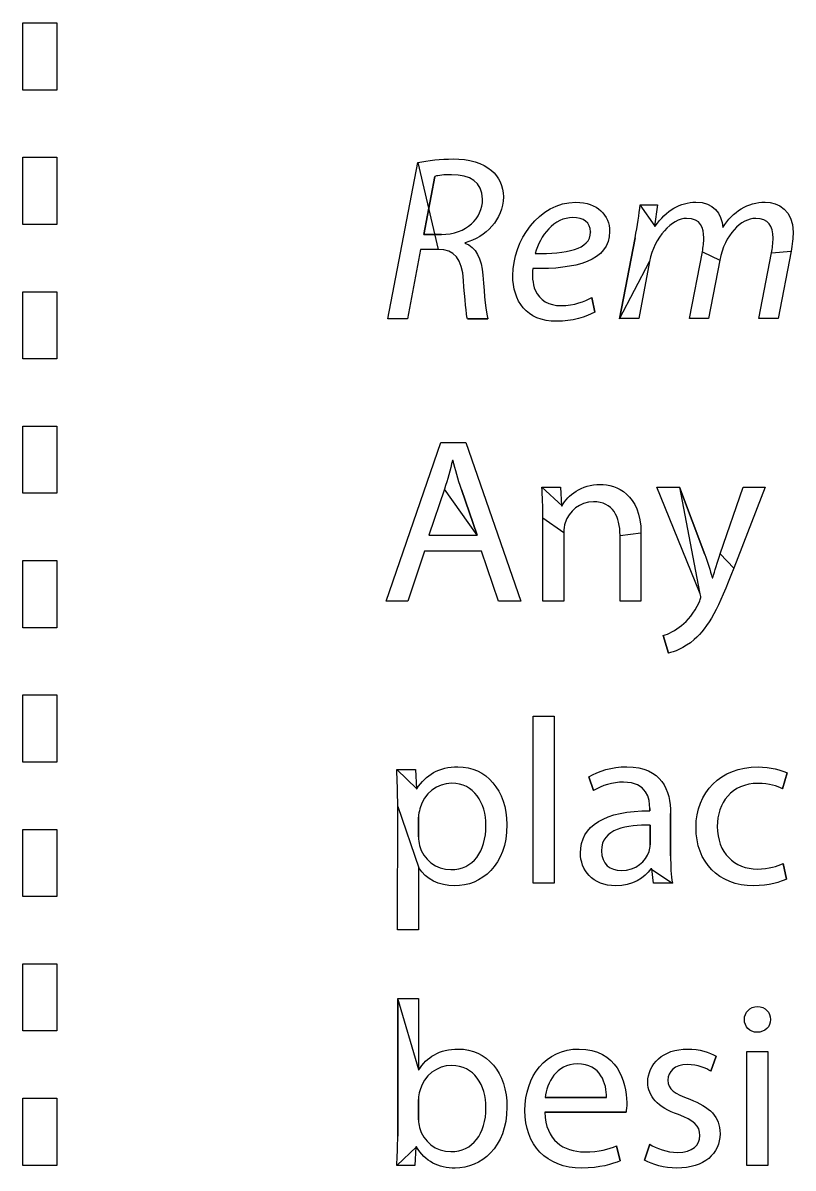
# Model space of a CAD drawing. Extents: x 1 to 901, y -2 to 434.
# Drawn here: x 730.9 to 767.7, y 157.1 to 211.8 of the extents above; entities that cross this region are included whole.
import ezdxf

# ---------------------------------------------------------------- set-up
doc = ezdxf.new("R2010")
doc.units = 0
doc.layers.add('Design_Template', color=7, linetype='CONTINUOUS')

msp = doc.modelspace()

# ---------------------------------------------------------------- linework, layer by layer
at = {"layer": 'Design_Template', "color": 7}
for points in [[(732.55619, 208.547708), (730.932068, 208.547708), (730.932068, 211.756546), (732.55619, 211.756546), (732.55619, 208.547708), (732.55619, 208.547708), (732.55619, 208.547708)], [(732.55619, 202.130032), (730.932068, 202.130032), (730.932068, 205.33887), (732.55619, 205.33887), (732.55619, 202.130032), (732.55619, 202.130032), (732.55619, 202.130032)], [(750.750425, 200.936344), (749.909942, 200.936344), (749.283842, 197.633648), (748.340227, 197.633648), (749.782448, 205.092592), (749.782448, 205.092592), (749.782448, 205.092592)], [(750.592073, 204.429967), (750.055301, 201.655124), (750.055301, 201.655124), (750.055301, 201.655124)], [(760.390406, 203.073431), (761.218708, 203.073431), (761.070913, 202.051416), (761.105832, 202.051416)], [(758.014314, 201.765829), (758.014314, 201.778664), (758.014314, 201.778664)], [(750.055301, 201.655124), (750.897408, 201.655124)], [(752.03673, 201.262042), (752.023737, 201.240382)], [(759.398879, 197.632846), (760.137854, 201.489067)], [(764.180296, 200.425337), (763.64596, 197.637659), (762.735639, 197.637659), (763.351181, 200.829651)], [(767.590142, 200.85131), (766.974599, 197.637659), (766.052909, 197.637659), (766.645714, 200.771892)], [(760.837039, 200.369182), (760.324629, 197.638461), (759.399691, 197.638461), (759.399691, 197.632846), (759.398879, 197.632846), (759.398879, 197.632846), (759.398879, 197.632846)], [(732.55619, 195.712356), (730.932068, 195.712356), (730.932068, 198.921194), (732.55619, 198.921194), (732.55619, 195.712356), (732.55619, 195.712356), (732.55619, 195.712356)], [(758.082527, 198.642827), (758.218953, 197.94651), (758.218953, 197.94651), (758.218953, 197.94651)], [(753.116772, 197.633648), (752.138238, 197.633648)], [(732.55619, 189.29468), (730.932068, 189.29468), (730.932068, 192.503518), (732.55619, 192.503518), (732.55619, 189.29468), (732.55619, 189.29468), (732.55619, 189.29468)], [(750.088595, 186.536684), (749.293587, 184.153319), (748.27039, 184.153319), (750.874671, 191.726979), (752.069213, 191.726979), (754.686487, 184.153319), (753.628371, 184.153319), (752.809813, 186.536684), (750.088595, 186.536684), (750.088595, 186.536684), (750.088595, 186.536684)], [(751.456106, 190.864604), (751.432557, 190.864604)], [(751.045203, 189.493628), (750.293235, 187.303596), (752.602737, 187.301189), (752.602737, 187.301189), (752.602737, 187.301189)], [(752.602737, 187.301189), (751.852392, 189.481595)], [(755.693443, 189.5923), (756.580214, 189.5923), (756.637058, 188.694627), (756.658984, 188.694627)], [(763.208258, 184.581699), (761.173233, 189.5923), (762.264643, 189.5923), (762.264643, 189.5923), (762.264643, 189.5923), (762.264643, 189.5923)], [(762.264643, 189.5923), (763.469742, 186.378648)], [(764.198161, 186.40111), (765.29282, 189.5923), (766.350936, 189.5923), (764.848622, 185.716023)], [(756.741814, 187.423125), (756.741814, 184.153319), (755.741354, 184.153319), (755.738106, 188.121047), (755.738106, 188.121047), (755.738106, 188.121047), (755.738106, 188.121047)], [(760.4237, 187.400663), (760.4237, 184.153319), (759.42324, 184.153319), (759.42324, 187.288354)], [(732.55619, 182.877004), (730.932068, 182.877004), (730.932068, 186.085842), (732.55619, 186.085842), (732.55619, 182.877004), (732.55619, 182.877004), (732.55619, 182.877004)], [(763.823801, 185.265984), (763.845727, 185.265984)], [(761.731931, 181.670481), (761.47938, 182.502372)], [(732.55619, 176.459328), (730.932068, 176.459328), (730.932068, 179.668166), (732.55619, 179.668166), (732.55619, 176.459328), (732.55619, 176.459328), (732.55619, 176.459328)], [(755.284976, 178.654975), (756.285435, 178.654975), (756.285435, 170.677804), (755.284976, 170.677804), (755.284976, 178.654975), (755.284976, 178.654975)], [(748.767371, 176.11518), (749.666323, 176.11518), (749.712611, 175.183814), (749.734536, 175.183814)], [(758.159673, 175.101187), (757.931484, 175.752581)], [(767.396059, 175.94832), (767.16787, 175.185419)], [(749.824675, 171.405408), (749.80275, 171.405408), (749.80275, 168.449266), (748.812847, 168.449266), (748.815283, 174.33989), (748.815283, 174.33989), (748.815283, 174.33989)], [(760.843536, 174.135327), (760.843536, 174.248438)], [(761.835063, 174.013391), (761.835063, 171.980592), (761.835063, 171.980592), (761.835063, 171.980592)], [(749.80681, 173.824069), (749.804374, 172.891902), (749.804374, 172.891902), (749.804374, 172.891902), (749.804374, 172.891902)], [(760.867898, 172.510852), (760.867898, 173.451844), (760.867898, 173.451844), (760.867898, 173.451844)], [(732.55619, 170.041651), (730.932068, 170.041651), (730.932068, 173.25049), (732.55619, 173.25049), (732.55619, 170.041651), (732.55619, 170.041651), (732.55619, 170.041651)], [(761.925202, 170.677001), (761.014881, 170.677001), (760.935299, 171.362088), (760.90038, 171.362088)], [(767.204412, 171.623609), (767.370073, 170.879158), (767.370073, 170.879158)], [(732.55619, 163.623975), (730.932068, 163.623975), (730.932068, 166.832813), (732.55619, 166.832813), (732.55619, 163.623975), (732.55619, 163.623975), (732.55619, 163.623975)], [(748.815283, 165.178657), (749.805186, 165.178657), (749.805186, 161.762849), (749.827111, 161.762849)], [(748.816095, 158.60455), (748.816095, 165.178657), (748.815283, 165.178657), (748.815283, 165.178657), (748.815283, 165.178657)], [(766.596178, 164.167873), (766.596178, 164.167873)], [(764.004079, 162.424672), (763.753152, 161.705892)], [(765.481218, 157.199881), (765.481218, 162.63806), (766.481678, 162.63806), (766.481678, 157.199881), (765.481218, 157.199881), (765.481218, 157.199881)], [(732.55619, 157.206299), (730.932068, 157.206299), (730.932068, 160.415137), (732.55619, 160.415137), (732.55619, 157.206299), (732.55619, 157.206299), (732.55619, 157.206299)], [(749.80681, 160.357378), (749.804374, 159.380287), (749.804374, 159.380287), (749.804374, 159.380287), (749.804374, 159.380287)], [(755.851795, 160.448028), (758.775216, 160.448028), (758.775216, 160.448028), (758.775216, 160.448028)], [(759.711522, 159.739677), (755.841238, 159.739677), (755.841238, 159.739677), (755.841238, 159.739677), (755.841238, 159.739677)], [(749.711799, 158.097554), (749.67688, 158.097554), (749.632217, 157.199079), (748.768183, 157.199079)], [(759.254332, 158.133653), (759.424053, 157.4245)], [(760.590173, 157.4606), (760.843536, 158.211468), (760.843536, 158.211468), (760.843536, 158.211468)]]:
    msp.add_lwpolyline(points, close=True, dxfattribs=at)
for points in [[(749.782448, 205.092592), (750.248571, 205.19367), (750.884415, 205.261056), (751.456106, 205.261056)], [(751.456106, 205.261056), (752.21782, 205.261056), (752.878838, 205.081361), (753.288117, 204.709938)], [(751.387893, 204.508583), (751.011909, 204.508583), (750.761794, 204.475693), (750.592073, 204.429967)], [(752.864221, 203.341369), (752.864221, 204.150798), (752.250302, 204.508583), (751.387893, 204.508583)], [(753.288117, 204.709938), (753.640552, 204.405901), (753.855748, 203.968696), (753.855748, 203.452074)], [(753.855748, 203.452074), (753.855748, 202.35064), (753.000647, 201.52998), (752.03673, 201.262042)], [(750.897408, 201.655124), (752.091951, 201.655124), (752.864221, 202.430861), (752.864221, 203.341369)], [(754.308066, 199.697733), (754.308066, 201.339054), (755.535903, 203.19296), (757.310257, 203.19296)], [(757.310257, 203.19296), (758.35538, 203.19296), (758.924635, 202.574456), (758.924635, 201.800324)], [(760.137854, 201.489067), (760.253979, 202.095537), (760.331125, 202.623391), (760.390406, 203.073431)], [(761.105832, 202.051416), (761.616618, 202.803888), (762.309307, 203.197773), (763.03935, 203.197773)], [(763.03935, 203.197773), (763.881457, 203.197773), (764.279367, 202.669919), (764.324031, 201.98403)], [(764.324031, 201.98403), (764.814516, 202.769393), (765.518573, 203.186542), (766.349312, 203.197773)], [(766.349312, 203.197773), (766.98678, 203.197773), (767.68028, 202.79346), (767.68028, 201.770642)], [(757.173831, 202.463751), (756.276503, 202.463751), (755.60168, 201.59897), (755.375115, 200.743814)], [(758.014314, 201.778664), (758.014314, 202.216671), (757.673248, 202.463751), (757.173831, 202.463751)], [(762.599212, 202.424443), (761.904088, 202.424443), (761.053048, 201.525166), (760.837039, 200.369182)], [(763.419394, 201.492276), (763.419394, 201.951942), (763.294337, 202.424443), (762.599212, 202.424443)], [(765.896182, 202.424443), (765.21405, 202.424443), (764.406861, 201.63908), (764.180296, 200.425337)], [(766.72692, 201.481045), (766.72692, 202.053822), (766.509288, 202.424443), (765.896182, 202.424443)], [(758.924635, 201.800324), (758.924635, 200.373193), (757.297264, 199.990539), (755.260614, 200.02343)], [(752.023737, 201.240382), (752.558074, 201.059885), (752.819558, 200.497536), (752.878838, 199.712975)], [(755.375115, 200.743814), (756.853066, 200.731781), (758.014314, 200.925114), (758.014314, 201.765829)], [(763.351181, 200.829651), (763.397469, 201.064698), (763.419394, 201.27969), (763.419394, 201.492276)], [(766.645714, 200.771892), (766.692002, 200.974851), (766.72692, 201.256426), (766.72692, 201.481045)], [(767.68028, 201.770642), (767.68028, 201.514738), (767.646986, 201.152941), (767.590142, 200.85131)], [(751.955524, 199.463488), (751.900304, 200.497536), (751.511327, 200.936344), (750.750425, 200.936344)], [(752.878838, 199.712975), (752.95842, 198.657267), (753.015264, 197.936883), (753.116772, 197.633648)], [(756.399936, 197.507701), (754.94391, 197.507701), (754.308066, 198.496023), (754.308066, 199.697733)], [(755.260614, 200.02343), (755.215951, 199.788383), (755.249245, 199.282188), (755.375115, 198.990986)], [(752.138238, 197.633648), (752.091951, 197.790079), (752.013181, 198.587475), (751.955524, 199.463488)], [(755.375115, 198.990986), (755.592747, 198.506452), (756.034508, 198.259371), (756.6062, 198.259371)], [(756.6062, 198.259371), (757.253413, 198.259371), (757.741461, 198.46233), (758.082527, 198.642827)], [(758.218953, 197.94651), (757.809675, 197.709858), (757.140536, 197.507701), (756.399936, 197.507701)], [(751.432557, 190.864604), (751.318056, 190.413762), (751.194623, 189.953294), (751.045203, 189.493628)], [(751.852392, 189.481595), (751.681047, 189.975756), (751.568171, 190.4274), (751.456106, 190.864604)], [(755.738106, 188.121047), (755.738106, 188.682594), (755.726737, 189.143062), (755.693443, 189.5923)], [(756.658984, 188.694627), (756.931836, 189.212855), (757.56768, 189.71584), (758.478001, 189.71584)], [(758.478001, 189.71584), (759.240527, 189.71584), (760.4237, 189.2658), (760.4237, 187.400663)], [(758.151552, 188.895982), (757.492159, 188.895982), (756.979748, 188.435514), (756.810027, 187.883593)], [(759.42324, 187.288354), (759.42324, 188.165971), (759.095168, 188.895982), (758.151552, 188.895982)], [(756.810027, 187.883593), (756.76374, 187.760053), (756.741814, 187.592391), (756.741814, 187.423125)], [(763.469742, 186.378648), (763.5948, 186.020061), (763.731226, 185.592483), (763.823801, 185.265984)], [(763.845727, 185.265984), (763.948858, 185.591681), (764.061735, 186.008028), (764.198161, 186.40111)], [(764.848622, 185.716023), (764.129948, 183.851688), (763.643523, 182.895455), (762.961392, 182.311446)], [(763.19689, 184.086736), (763.243177, 184.188616), (763.276472, 184.268035), (763.276472, 184.323388)], [(763.276472, 184.323388), (763.276472, 184.379542), (763.25617, 184.458961), (763.208258, 184.581699)], [(762.356406, 182.985302), (762.629259, 183.201096), (762.970325, 183.580542), (763.19689, 184.086736)], [(761.47938, 182.502372), (761.731931, 182.580988), (762.060004, 182.739024), (762.356406, 182.985302)], [(762.961392, 182.311446), (762.470095, 181.886275), (761.982858, 181.717009), (761.731931, 181.670481)], [(748.815283, 174.33989), (748.815283, 175.036208), (748.793357, 175.598557), (748.767371, 176.11518)], [(749.734536, 175.183814), (750.143815, 175.845637), (750.792652, 176.23872), (751.691604, 176.23872)], [(751.691604, 176.23872), (753.022573, 176.23872), (754.023032, 175.125253), (754.023032, 173.47591)], [(757.931484, 175.752581), (758.387862, 176.044585), (759.046444, 176.237116), (759.741569, 176.237116)], [(759.741569, 176.237116), (761.42416, 176.237116), (761.835063, 175.101989), (761.835063, 174.013391)], [(763.048282, 173.341139), (763.048282, 175.017757), (764.211154, 176.230698), (766.008246, 176.230698)], [(766.008246, 176.230698), (766.600239, 176.230698), (767.123206, 176.083091), (767.396059, 175.94832)], [(751.387893, 175.453357), (750.704138, 175.453357), (750.068294, 174.968822), (749.875023, 174.228383)], [(753.026633, 173.430987), (753.026633, 174.520387), (752.446009, 175.453357), (751.387893, 175.453357)], [(759.592149, 175.506303), (759.081363, 175.506303), (758.547026, 175.349872), (758.159673, 175.101187)], [(760.843536, 174.248438), (760.843536, 174.69928), (760.720102, 175.506303), (759.592149, 175.506303)], [(766.008246, 175.442928), (764.745491, 175.442928), (764.062547, 174.522794), (764.062547, 173.387667)], [(767.16787, 175.185419), (766.929936, 175.32019), (766.553951, 175.442928), (766.008246, 175.442928)], [(749.875023, 174.228383), (749.841728, 174.106447), (749.80681, 173.958841), (749.80681, 173.824069)], [(757.533574, 172.112956), (757.533574, 173.429382), (758.716747, 174.146558), (760.843536, 174.135327)], [(751.354599, 171.33), (752.411091, 171.33), (753.026633, 172.182749), (753.026633, 173.430987)], [(754.023032, 173.47591), (754.023032, 171.519321), (752.817933, 170.552659), (751.520259, 170.552659)], [(760.867898, 173.451844), (759.774863, 173.475108), (758.536469, 173.284182), (758.536469, 172.228475)], [(765.790614, 170.554263), (764.128324, 170.554263), (763.048282, 171.676554), (763.048282, 173.341139)], [(764.062547, 173.387667), (764.062547, 172.129001), (764.884353, 171.354066), (765.974952, 171.354066)], [(749.804374, 172.891902), (749.804374, 172.743493), (749.826299, 172.608722), (749.850661, 172.485182)], [(749.850661, 172.485182), (750.034999, 171.800095), (750.635925, 171.33), (751.354599, 171.33)], [(760.811053, 172.194782), (760.845972, 172.29586), (760.867898, 172.410576), (760.867898, 172.510852)], [(759.217789, 170.552659), (758.102829, 170.552659), (757.533574, 171.328396), (757.533574, 172.112956)], [(758.536469, 172.228475), (758.536469, 171.588311), (758.967674, 171.283472), (759.480085, 171.283472)], [(759.480085, 171.283472), (760.197135, 171.283472), (760.650265, 171.734314), (760.811053, 172.194782)], [(761.835063, 171.980592), (761.835063, 171.507288), (761.856988, 171.04682), (761.925202, 170.677001)], [(751.520259, 170.552659), (750.792652, 170.552659), (750.152748, 170.868729), (749.824675, 171.405408)], [(760.90038, 171.362088), (760.594233, 170.935313), (760.003052, 170.552659), (759.217789, 170.552659)], [(765.974952, 171.354066), (766.544207, 171.354066), (766.918567, 171.500068), (767.204412, 171.623609)], [(767.370073, 170.879158), (767.110213, 170.744387), (766.529589, 170.554263), (765.790614, 170.554263)], [(765.357785, 164.167873), (765.357785, 164.516834), (765.617645, 164.786377), (765.983072, 164.786377)], [(765.983072, 164.786377), (766.35662, 164.784772), (766.596178, 164.51523), (766.596178, 164.167873)], [(765.95871, 163.560601), (765.606276, 163.560601), (765.357785, 163.830143), (765.357785, 164.167873)], [(766.596178, 164.167873), (766.609171, 163.830143), (766.35662, 163.560601), (765.95871, 163.560601)], [(749.827111, 161.762849), (750.18117, 162.36932), (750.817014, 162.7616), (751.703785, 162.7616)], [(751.703785, 162.7616), (753.068048, 162.7616), (754.035213, 161.639309), (754.023844, 159.986757)], [(754.886254, 159.828722), (754.886254, 161.470043), (755.863163, 162.7616), (757.468609, 162.7616)], [(757.468609, 162.7616), (759.267325, 162.7616), (759.744817, 161.199698), (759.744817, 160.200145)], [(760.749337, 161.16761), (760.749337, 162.044425), (761.468011, 162.7616), (762.651184, 162.7616)], [(762.651184, 162.7616), (763.208258, 162.7616), (763.696307, 162.605971), (764.004079, 162.424672)], [(751.387893, 161.975435), (750.704138, 161.975435), (750.068294, 161.514966), (749.863654, 160.761692)], [(753.026633, 159.953065), (753.026633, 161.043267), (752.457378, 161.975435), (751.387893, 161.975435)], [(757.387403, 162.054051), (756.375574, 162.054051), (755.931377, 161.134719), (755.851795, 160.448028)], [(758.775216, 160.448028), (758.788208, 161.077762), (758.513732, 162.054051), (757.387403, 162.054051)], [(762.626823, 162.020358), (762.034018, 162.020358), (761.705133, 161.68343), (761.705133, 161.279117)], [(763.753152, 161.705892), (763.535519, 161.840664), (763.137609, 162.020358), (762.626823, 162.020358)], [(762.205363, 159.62817), (761.21546, 159.977933), (760.749337, 160.514611), (760.749337, 161.16761)], [(761.705133, 161.279117), (761.705133, 160.829077), (762.033206, 160.627723), (762.750256, 160.359785)], [(749.863654, 160.761692), (749.841728, 160.649382), (749.80681, 160.513007), (749.80681, 160.357378)], [(762.750256, 160.359785), (763.706864, 160.000395), (764.193289, 159.527893), (764.193289, 158.717662)], [(751.354599, 157.864111), (752.399722, 157.864111), (753.026633, 158.708838), (753.026633, 159.953065)], [(754.023844, 159.986757), (754.023844, 158.042201), (752.783827, 157.075539), (751.55599, 157.075539)], [(757.593666, 157.075539), (755.898082, 157.075539), (754.886254, 158.188204), (754.886254, 159.828722)], [(755.841238, 159.739677), (755.863163, 158.403196), (756.729633, 157.851276), (757.730093, 157.851276)], [(759.744817, 160.200145), (759.744817, 159.997988), (759.722891, 159.841557), (759.711522, 159.739677)], [(749.804374, 159.380287), (749.804374, 159.257549), (749.826299, 159.131602), (749.850661, 159.021699)], [(763.231808, 158.628617), (763.231808, 159.100316), (762.944339, 159.358627), (762.205363, 159.62817)], [(748.768183, 157.199079), (748.791733, 157.570502), (748.816095, 158.119214), (748.816095, 158.60455)], [(749.850661, 159.021699), (750.043932, 158.336612), (750.624556, 157.864111), (751.354599, 157.864111)], [(764.193289, 158.717662), (764.193289, 157.763835), (763.442944, 157.077143), (762.134713, 157.077143)], [(762.163136, 157.819187), (762.890742, 157.819187), (763.231808, 158.176973), (763.231808, 158.628617)], [(751.55599, 157.075539), (750.76017, 157.075539), (750.120266, 157.379576), (749.711799, 158.097554)], [(757.730093, 157.851276), (758.445519, 157.851276), (758.878347, 157.974816), (759.254332, 158.133653)], [(760.843536, 158.211468), (761.138314, 158.021344), (761.662094, 157.819187), (762.163136, 157.819187)], [(759.424053, 157.4245), (759.071618, 157.267267), (758.469068, 157.075539), (757.593666, 157.075539)], [(762.134713, 157.077143), (761.533788, 157.077143), (760.97509, 157.233574), (760.590173, 157.4606)]]:
    msp.add_open_spline(points, degree=3, dxfattribs=at)

doc.saveas('drawing.dxf')
